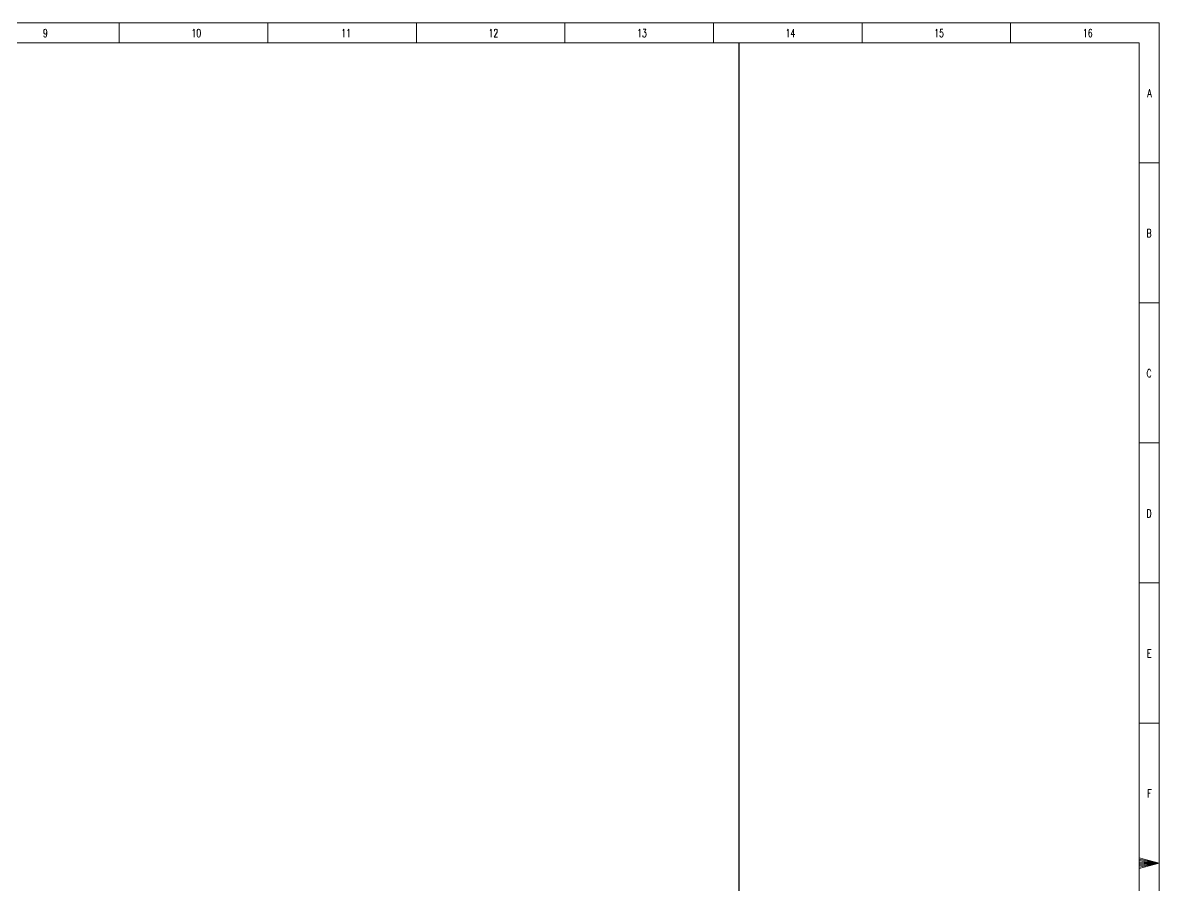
# Model space of a CAD drawing. Header units: inches. Extents: x -1128 to 651, y 96 to 845.
# Drawn here: x -613.7 to -474.6, y 739 to 844.5 of the extents above; entities that cross this region are included whole.
import ezdxf

# ---------------------------------------------------------------- set-up
doc = ezdxf.new("R2010")
doc.units = ezdxf.units.IN
doc.header["$MEASUREMENT"] = 0
doc.layers.add('Cables', color=7, linetype='Continuous', lineweight=0)
doc.layers.add('TEG BORDER', color=7, linetype='Continuous')
doc.styles.add('TEG BORDER', font='txt_qlt.shx', dxfattribs={"width": 0.7, "bigfont": 'hztxt.shx'})

# ---------------------------------------------------------------- blocks, each defined once
blk = doc.blocks.new('TEG BORDER A2')
for p, q in [((334.12, 420), (334.12, 415)), ((371.25, 420), (371.25, 415)), ((408.37, 420), (408.37, 415)), ((445.5, 420), (445.5, 415)), ((482.62, 420), (482.62, 415)), ((519.75, 420), (519.75, 415)), ((556.87, 420), (556.87, 415)), ((594, 385), (589, 385)), ((594, 350), (589, 350)), ((594, 315), (589, 315)), ((594, 280), (589, 280)), ((594, 245), (589, 245)), ((589, 210), (594, 210)), ((592.75, 210), (590.25, 210))]:
    blk.add_line(p, q)
at = {"linetype": 'Continuous'}
blk.add_line((489, 415), (5, 415), dxfattribs=at)
at = {"color": 5, "lineweight": 15}
blk.add_lwpolyline([(0, 420), (594, 420), (594, 0), (0, 0)], close=True, dxfattribs=at)
blk.add_lwpolyline([(5, 415), (589, 415), (589, 5), (5, 5)], close=True)
blk.add_lwpolyline([(594, 210), (589, 211.34), (589, 208.66), (594, 210), (589, 211), (589, 210.67), (594, 210), (589, 210.33), (589, 209.67), (594, 210), (589, 209.33), (589, 209), (594, 210)])
at = {"layer": 'TEG BORDER'}
blk.add_line((489, 116), (489, 415), dxfattribs=at)
at = {"char_height": 2, "width": 2, "style": 'TEG BORDER'}
for s, insert, attachment_point in [('9', (315.05, 418.41), 1), ('\\pi2.2204e-016;10', (352.17, 418.41), 1), ('\\pi0.3;11', (389.3, 418.41), 1), ('\\pi2.2204e-016;12', (426.42, 418.41), 1), ('\\pi2.2204e-016;13', (463.55, 418.41), 1), ('\\pi-0.033333;14', (500.67, 418.41), 1), ('\\pi2.2204e-016;15', (537.8, 418.41), 1), ('\\pi0.033333;16', (574.92, 418.41), 1), ('A', (592.09, 403.39), 3), ('B', (592.09, 368.39), 3), ('C', (592.09, 333.39), 3), ('D', (592.09, 298.39), 3), ('E', (592.09, 263.39), 3), ('F', (592.09, 228.39), 3)]:
    blk.add_mtext(s, dxfattribs=dict(at, insert=insert, attachment_point=attachment_point))

msp = doc.modelspace()

# ---------------------------------------------------------------- block references
at = {"layer": 'Cables', "color": 0, "xscale": 0.4897326461023622, "yscale": 0.4897326461023622, "zscale": 0.4897326461023622}
msp.add_blockref('TEG BORDER A2', (-765.51, 638.86), dxfattribs=at)

doc.saveas('drawing.dxf')
